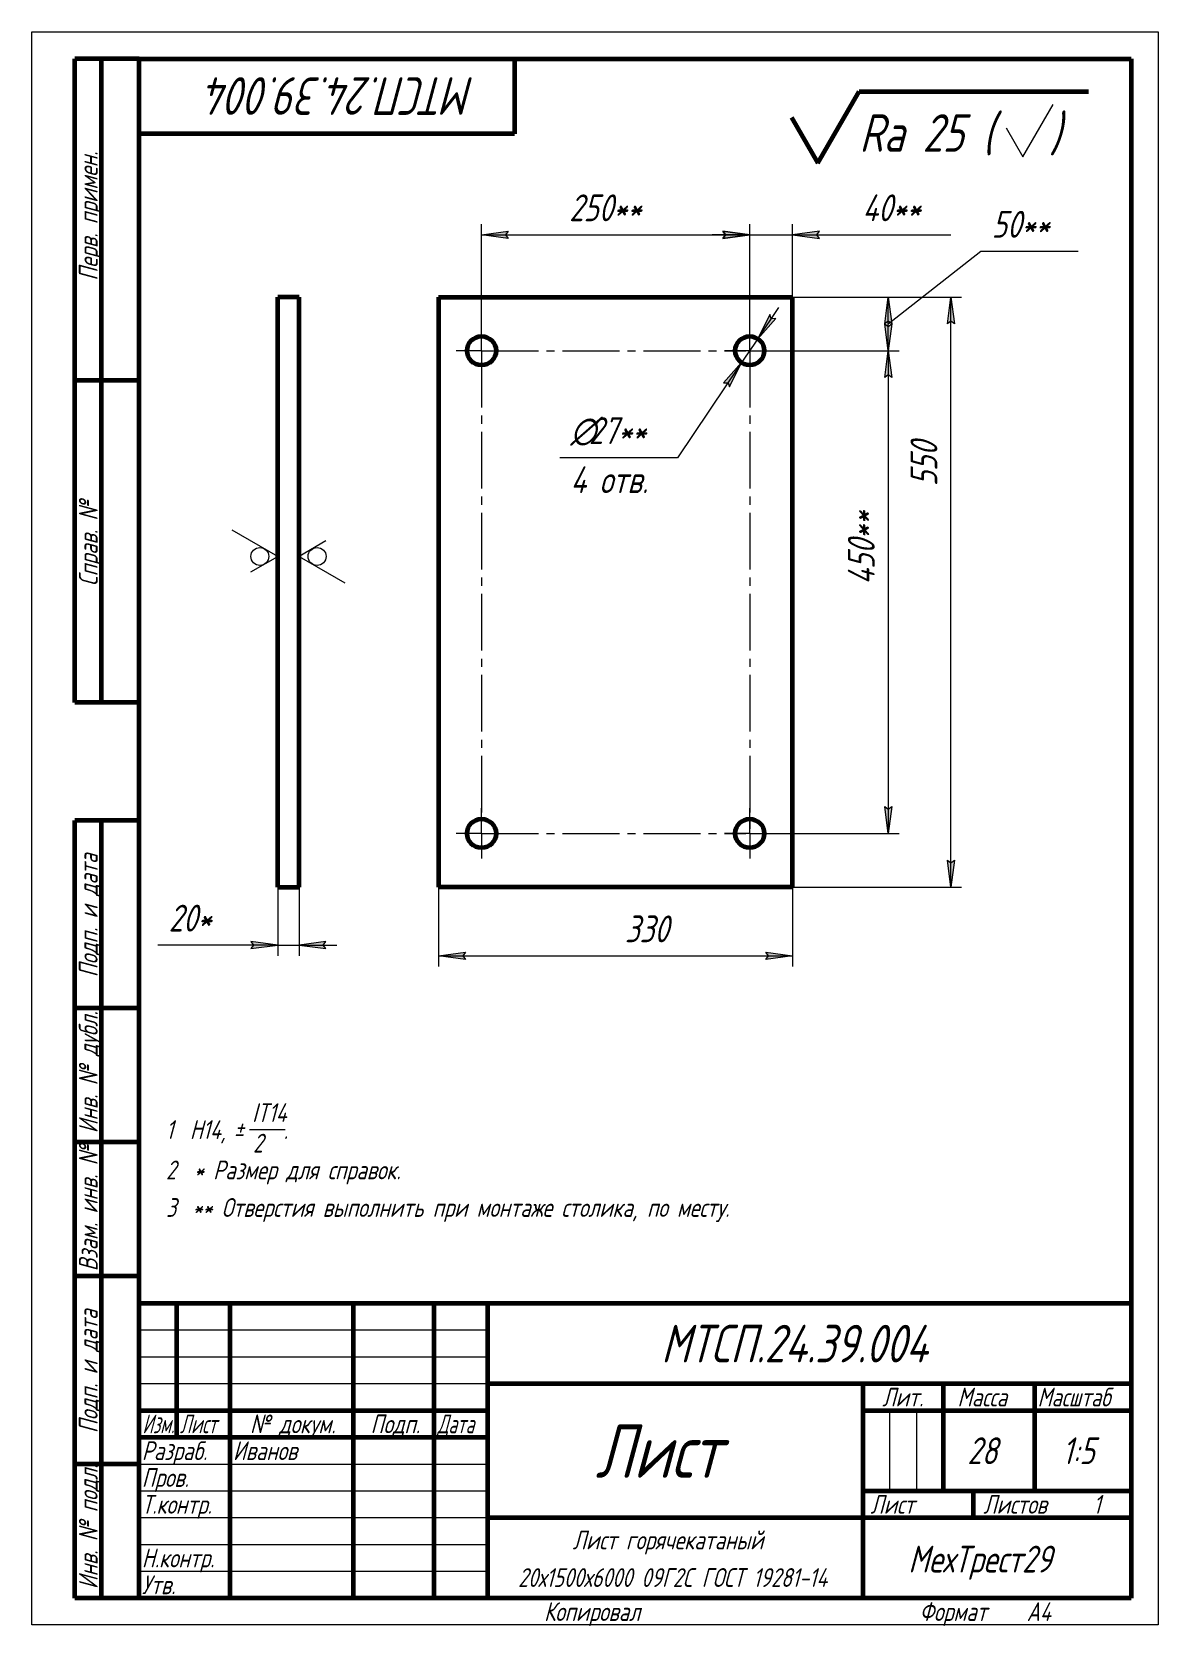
# Model space of a CAD drawing. Header units: millimetres. Extents: x 0 to 210, y 0 to 297.
import ezdxf

# ---------------------------------------------------------------- set-up
doc = ezdxf.new("R2010")
doc.units = ezdxf.units.MM
for name, pattern in [('K5LT_AXLED', [15.103931, 10.603931, -1.5, 1.5, -1.5]), ('K5LT_BASIC', [0]), ('K5LT_THIN', [0])]:
    doc.linetypes.add(name, pattern=pattern)
doc.layers.add('Системный слой', color=7, linetype='Continuous')
doc.styles.add('KDIMTEXTSTYLE', font='GOST_AU.SHX', dxfattribs={"width": 0.96, "oblique": 15, "height": 5})
doc.styles.add('KTEXTSTYLE', font='GOST_AU.SHX', dxfattribs={"width": 0.96, "height": 5})
doc.dimstyles.new('KDIMSTYLE (0.20)', dxfattribs={"dimtxt": 5, "dimasz": 1, "dimexe": 2, "dimexo": 0, "dimgap": 1, "dimtad": 1, "dimlfac": 5, "dimtxsty": 'KDIMTEXTSTYLE', "dimsah": 1, "dimcen": 0, "dimdle": 1, "dimadec": 0, "dimazin": 0, "dimtfac": 0.667, "dimtmove": 0, "dimatfit": 3, "dimfxl": 1, "dimtvp": 1, "dimtolj": 1, "dimtzin": 0, "dimarcsym": 0})

# ---------------------------------------------------------------- blocks, each defined once
blk = doc.blocks.new('D0')
at = {"layer": 'Системный слой'}
for points in [[(40.84, 126.08), (45.84, 126.74), (40.84, 127.4), (41.34, 126.74)], [(54.34, 126.74), (54.84, 127.4), (49.84, 126.74), (54.84, 126.08)]]:
    blk.add_hatch(color=7, dxfattribs=at).paths.add_polyline_path(points)
at = {"layer": 'Системный слой', "color": 7, "linetype": 'K5LT_THIN', "lineweight": 18}
for p, q in [((45.84, 137.56), (45.84, 124.74)), ((49.84, 137.56), (49.84, 124.74)), ((45.84, 126.74), (38.84, 126.74)), ((45.84, 126.74), (38.84, 126.74)), ((45.84, 126.74), (40.84, 127.4)), ((40.84, 127.4), (41.34, 126.74)), ((41.34, 126.74), (40.84, 126.08)), ((40.84, 126.08), (45.84, 126.74)), ((45.84, 126.74), (49.84, 126.74)), ((54.84, 127.4), (49.84, 126.74)), ((49.84, 126.74), (54.84, 126.08)), ((49.84, 126.74), (56.84, 126.74)), ((54.34, 126.74), (54.84, 127.4)), ((54.84, 126.08), (54.34, 126.74))]:
    blk.add_line(p, q, dxfattribs=at)
blk.add_wipeout([(25.5, 127.74), (25.5, 134.88), (36.39, 134.88), (36.39, 127.74)]).dxf.layer = 'Системный слой'
blk.add_line((38.84, 126.74), (23.5, 126.74), dxfattribs=at)
at = {"layer": 'Системный слой', "color": 7, "insert": (25.5, 134.27), "char_height": 5, "attachment_point": 1, "style": 'KTEXTSTYLE'}
blk.add_mtext('\\H3.5;\\W0.965;\\Q15;\\Q15;\\H5.00;20*', dxfattribs=at)
blk = doc.blocks.new('KDIMARROW_02')
at = {"layer": 'Системный слой'}
blk.add_hatch(color=0, dxfattribs=at).paths.add_polyline_path([(4.5, 0), (5, 0.66), (0, 0), (5, -0.66)])
at = {"layer": 'Системный слой', "color": 0, "linetype": 'K5LT_THIN', "lineweight": 18}
for p, q in [((0, 0), (-1, 0)), ((5, 0.66), (0, 0)), ((0, 0), (5, -0.66)), ((0, 0), (7, 0)), ((4.5, 0), (5, 0.66)), ((5, -0.66), (4.5, 0))]:
    blk.add_line(p, q, dxfattribs=at)
blk = doc.blocks.new('U0')
at = {"layer": 'Системный слой', "color": 7, "linetype": 'K5LT_THIN', "lineweight": 18}
for p, q in [((54.84, 202.09), (49.84, 199.2)), ((49.84, 199.2), (58.35, 194.29))]:
    blk.add_line(p, q, dxfattribs=at)
blk.add_arc((53.18, 199.2), 1.67, 0, 360, dxfattribs=at)
blk = doc.blocks.new('U1')
at = {"layer": 'Системный слой', "color": 7, "linetype": 'K5LT_THIN', "lineweight": 18}
for p, q in [((45.84, 199.2), (37.34, 204.11)), ((40.84, 196.31), (45.84, 199.2))]:
    blk.add_line(p, q, dxfattribs=at)
blk.add_arc((42.51, 199.2), 1.67, 0, 360, dxfattribs=at)
blk = doc.blocks.new('U2')
at = {"layer": 'Системный слой', "color": 30, "linetype": 'K5LT_AXLED', "lineweight": 18, "true_color": 0xff8000}
for q in [(83.84, 152.26), (79.14, 147.56), (133.14, 147.56), (83.84, 142.86)]:
    blk.add_line((83.84, 147.56), q, dxfattribs=at)
blk = doc.blocks.new('U3')
at = {"layer": 'Системный слой', "color": 30, "linetype": 'K5LT_AXLED', "lineweight": 18, "true_color": 0xff8000}
for q in [(83.84, 242.26), (79.14, 237.56), (133.14, 237.56), (83.84, 149.78)]:
    blk.add_line((83.84, 237.56), q, dxfattribs=at)
blk = doc.blocks.new('U4')
at = {"layer": 'Системный слой', "color": 30, "linetype": 'K5LT_AXLED', "lineweight": 18, "true_color": 0xff8000}
for q in [(133.84, 152.26), (129.14, 147.56), (138.54, 147.56), (133.84, 142.86)]:
    blk.add_line((133.84, 147.56), q, dxfattribs=at)
blk = doc.blocks.new('U5')
at = {"layer": 'Системный слой', "color": 30, "linetype": 'K5LT_AXLED', "lineweight": 18, "true_color": 0xff8000}
for q in [(133.84, 242.26), (129.14, 237.56), (138.54, 237.56), (133.84, 145.56)]:
    blk.add_line((133.84, 237.56), q, dxfattribs=at)
blk = doc.blocks.new('D1')
at = {"layer": 'Системный слой'}
for points in [[(88.84, 258.51), (88.34, 259.16), (88.84, 259.82), (83.84, 259.16)], [(133.84, 259.16), (128.84, 259.82), (129.34, 259.16), (128.84, 258.51)]]:
    blk.add_hatch(color=7, dxfattribs=at).paths.add_polyline_path(points)
at = {"layer": 'Системный слой', "color": 7, "linetype": 'K5LT_THIN', "lineweight": 18}
for p, q in [((83.84, 237.56), (83.84, 261.16)), ((83.84, 259.16), (88.84, 259.82)), ((88.84, 258.51), (83.84, 259.16)), ((88.84, 259.82), (88.34, 259.16)), ((88.34, 259.16), (88.84, 258.51)), ((129.34, 259.16), (128.84, 259.82)), ((128.84, 259.82), (133.84, 259.16)), ((133.84, 259.16), (128.84, 258.51)), ((128.84, 258.51), (129.34, 259.16)), ((133.84, 237.56), (133.84, 261.16))]:
    blk.add_line(p, q, dxfattribs=at)
blk.add_wipeout([(100.19, 260.16), (100.19, 267.3), (116.8, 267.3), (116.8, 260.16)]).dxf.layer = 'Системный слой'
blk.add_line((83.84, 259.16), (133.84, 259.16), dxfattribs=at)
at = {"layer": 'Системный слой', "color": 7, "insert": (100.19, 266.7), "char_height": 5, "attachment_point": 1, "style": 'KTEXTSTYLE'}
blk.add_mtext('\\H3.5;\\W0.965;\\Q15;\\Q15;\\H5.00;250**', dxfattribs=at)
blk = doc.blocks.new('KDIMARROW_01')
at = {"layer": 'Системный слой'}
blk.add_hatch(color=0, dxfattribs=at).paths.add_polyline_path([(0, 0), (-5, 0.66), (-4.5, 0), (-5, -0.66)])
at = {"layer": 'Системный слой', "color": 0, "linetype": 'K5LT_THIN', "lineweight": 18}
for p, q in [((-4.5, 0), (-5, 0.66)), ((-5, 0.66), (0, 0)), ((0, 0), (-5, -0.66)), ((-5, -0.66), (-4.5, 0)), ((0, 0), (-1, 0))]:
    blk.add_line(p, q, dxfattribs=at)
blk = doc.blocks.new('D2')
at = {"layer": 'Системный слой'}
for points in [[(160.34, 232.56), (159.69, 237.56), (159.03, 232.56), (159.69, 233.06)], [(159.69, 147.56), (160.34, 152.56), (159.69, 152.06), (159.03, 152.56)]]:
    blk.add_hatch(color=7, dxfattribs=at).paths.add_polyline_path(points)
at = {"layer": 'Системный слой', "color": 7, "linetype": 'K5LT_THIN', "lineweight": 18}
for p, q in [((133.84, 237.56), (161.69, 237.56)), ((159.03, 232.56), (159.69, 237.56)), ((159.69, 237.56), (160.34, 232.56)), ((159.69, 233.06), (159.03, 232.56)), ((160.34, 232.56), (159.69, 233.06)), ((159.69, 147.56), (159.03, 152.56)), ((159.03, 152.56), (159.69, 152.06)), ((159.69, 152.06), (160.34, 152.56)), ((160.34, 152.56), (159.69, 147.56)), ((133.84, 147.56), (161.69, 147.56))]:
    blk.add_line(p, q, dxfattribs=at)
blk.add_wipeout([(158.69, 193.92), (151.55, 193.92), (151.55, 210.52), (158.69, 210.52)]).dxf.layer = 'Системный слой'
blk.add_line((159.69, 237.56), (159.69, 147.56), dxfattribs=at)
at = {"layer": 'Системный слой', "color": 7, "insert": (152.15, 193.92), "char_height": 5, "attachment_point": 1, "rotation": 90, "style": 'KTEXTSTYLE'}
blk.add_mtext('\\H3.5;\\W0.965;\\Q15;\\Q15;\\H5.00;450**', dxfattribs=at)
blk = doc.blocks.new('D3')
at = {"layer": 'Системный слой'}
for points in [[(135.35, 239.8), (138.7, 243.58), (137.87, 243.53), (137.6, 244.32)], [(130.08, 230.81), (132.33, 235.33), (128.99, 231.55), (129.82, 231.6)]]:
    blk.add_hatch(color=7, dxfattribs=at).paths.add_polyline_path(points)
at = {"layer": 'Системный слой', "color": 7, "linetype": 'K5LT_THIN', "lineweight": 18}
for p, q in [((135.35, 239.8), (139.27, 245.61)), ((137.6, 244.32), (135.35, 239.8)), ((137.87, 243.53), (137.6, 244.32)), ((135.35, 239.8), (138.7, 243.58)), ((138.7, 243.58), (137.87, 243.53)), ((135.35, 239.8), (132.33, 235.33)), ((132.33, 235.33), (120.38, 217.6)), ((132.33, 235.33), (128.42, 229.52)), ((132.33, 235.33), (128.99, 231.55)), ((130.08, 230.81), (132.33, 235.33)), ((128.99, 231.55), (129.82, 231.6)), ((129.82, 231.6), (130.08, 230.81))]:
    blk.add_line(p, q, dxfattribs=at)
blk.add_wipeout([(100.42, 209.46), (100.42, 225.86), (117.66, 225.86), (117.66, 209.46)]).dxf.layer = 'Системный слой'
blk.add_line((120.38, 217.6), (98.42, 217.6), dxfattribs=at)
at = {"layer": 'Системный слой', "color": 7, "char_height": 5, "attachment_point": 1, "style": 'KTEXTSTYLE'}
for s, insert in [('\\H3.5;\\W0.965;\\Q15;\\Q15;\\H5.00;∅', (100.42, 225.16)), ('\\H3.5;\\W0.965;\\Q15;\\Q15;\\H5.00;27**', (103.86, 225.16)), ('\\H3.5;\\W0.965;\\Q15;\\Q15;\\H5.00;4 отв.', (100.42, 216))]:
    blk.add_mtext(s, dxfattribs=dict(at, insert=insert))
blk = doc.blocks.new('D4')
at = {"layer": 'Системный слой'}
for points in [[(128.84, 258.51), (133.84, 259.16), (128.84, 259.82), (129.34, 259.16)], [(146.34, 259.16), (146.84, 259.82), (141.84, 259.16), (146.84, 258.51)]]:
    blk.add_hatch(color=7, dxfattribs=at).paths.add_polyline_path(points)
at = {"layer": 'Системный слой', "color": 7, "linetype": 'K5LT_THIN', "lineweight": 18}
for p, q in [((133.84, 259.16), (126.84, 259.16)), ((133.84, 259.16), (128.84, 259.82)), ((128.84, 259.82), (129.34, 259.16)), ((129.34, 259.16), (128.84, 258.51)), ((128.84, 258.51), (133.84, 259.16)), ((133.84, 237.56), (133.84, 261.16)), ((133.84, 259.16), (141.84, 259.16)), ((141.84, 237.56), (141.84, 261.16)), ((146.84, 259.82), (141.84, 259.16)), ((141.84, 259.16), (146.84, 258.51)), ((141.84, 259.16), (148.84, 259.16)), ((141.84, 259.16), (152.84, 259.16)), ((146.34, 259.16), (146.84, 259.82)), ((146.84, 258.51), (146.34, 259.16))]:
    blk.add_line(p, q, dxfattribs=at)
blk.add_wipeout([(154.84, 260.16), (154.84, 267.3), (168.78, 267.3), (168.78, 260.16)]).dxf.layer = 'Системный слой'
blk.add_line((152.84, 259.16), (171.36, 259.16), dxfattribs=at)
at = {"layer": 'Системный слой', "color": 7, "insert": (154.84, 266.7), "char_height": 5, "attachment_point": 1, "style": 'KTEXTSTYLE'}
blk.add_mtext('\\H3.5;\\W0.965;\\Q15;\\Q15;\\H5.00;40**', dxfattribs=at)
blk = doc.blocks.new('D5')
at = {"layer": 'Системный слой'}
for points in [[(160.34, 242.56), (159.69, 247.56), (159.03, 242.56), (159.69, 243.06)], [(159.69, 237.56), (160.34, 242.56), (159.69, 242.06), (159.03, 242.56)]]:
    blk.add_hatch(color=7, dxfattribs=at).paths.add_polyline_path(points)
at = {"layer": 'Системный слой', "color": 7, "linetype": 'K5LT_THIN', "lineweight": 18}
for p, q in [((159.69, 242.56), (176.97, 256.1)), ((133.84, 247.56), (161.69, 247.56)), ((159.03, 242.56), (159.69, 247.56)), ((159.69, 247.56), (160.34, 242.56)), ((159.69, 237.56), (159.69, 247.56)), ((159.69, 243.06), (159.03, 242.56)), ((159.69, 237.56), (159.03, 242.56)), ((159.03, 242.56), (159.69, 242.06)), ((160.34, 242.56), (159.69, 243.06)), ((159.69, 242.06), (160.34, 242.56)), ((160.34, 242.56), (159.69, 237.56)), ((136.54, 237.56), (161.69, 237.56))]:
    blk.add_line(p, q, dxfattribs=at)
blk.add_wipeout([(178.97, 257.1), (178.97, 264.23), (192.53, 264.23), (192.53, 257.1)]).dxf.layer = 'Системный слой'
blk.add_line((176.97, 256.1), (195.09, 256.1), dxfattribs=at)
at = {"layer": 'Системный слой', "color": 7, "insert": (178.97, 263.63), "char_height": 5, "attachment_point": 1, "style": 'KTEXTSTYLE'}
blk.add_mtext('\\H3.5;\\W0.965;\\Q15;\\Q15;\\H5.00;50**', dxfattribs=at)
blk = doc.blocks.new('D6')
at = {"layer": 'Системный слой'}
for points in [[(80.84, 124.08), (80.34, 124.74), (80.84, 125.4), (75.84, 124.74)], [(141.84, 124.74), (136.84, 125.4), (137.34, 124.74), (136.84, 124.08)]]:
    blk.add_hatch(color=7, dxfattribs=at).paths.add_polyline_path(points)
at = {"layer": 'Системный слой', "color": 7, "linetype": 'K5LT_THIN', "lineweight": 18}
for p, q in [((75.84, 137.56), (75.84, 122.74)), ((141.84, 137.56), (141.84, 122.74)), ((75.84, 124.74), (80.84, 125.4)), ((80.84, 125.4), (80.34, 124.74)), ((137.34, 124.74), (136.84, 125.4)), ((136.84, 125.4), (141.84, 124.74)), ((80.84, 124.08), (75.84, 124.74)), ((80.34, 124.74), (80.84, 124.08)), ((141.84, 124.74), (136.84, 124.08)), ((136.84, 124.08), (137.34, 124.74))]:
    blk.add_line(p, q, dxfattribs=at)
blk.add_wipeout([(110.57, 125.74), (110.57, 132.88), (120.7, 132.88), (120.7, 125.74)]).dxf.layer = 'Системный слой'
blk.add_line((75.84, 124.74), (141.84, 124.74), dxfattribs=at)
at = {"layer": 'Системный слой', "color": 7, "insert": (110.57, 132.27), "char_height": 5, "attachment_point": 1, "style": 'KTEXTSTYLE'}
blk.add_mtext('\\H3.5;\\W0.965;\\Q15;\\Q15;\\H5.00;330', dxfattribs=at)
blk = doc.blocks.new('D7')
at = {"layer": 'Системный слой'}
for points in [[(172.02, 242.56), (171.36, 247.56), (170.71, 242.56), (171.36, 243.06)], [(171.36, 137.56), (172.02, 142.56), (171.36, 142.06), (170.71, 142.56)]]:
    blk.add_hatch(color=7, dxfattribs=at).paths.add_polyline_path(points)
at = {"layer": 'Системный слой', "color": 7, "linetype": 'K5LT_THIN', "lineweight": 18}
for p, q in [((141.84, 247.56), (173.36, 247.56)), ((170.71, 242.56), (171.36, 247.56)), ((171.36, 247.56), (172.02, 242.56)), ((171.36, 243.06), (170.71, 242.56)), ((172.02, 242.56), (171.36, 243.06)), ((171.36, 137.56), (170.71, 142.56)), ((170.71, 142.56), (171.36, 142.06)), ((171.36, 142.06), (172.02, 142.56)), ((172.02, 142.56), (171.36, 137.56)), ((141.84, 137.56), (173.36, 137.56))]:
    blk.add_line(p, q, dxfattribs=at)
blk.add_wipeout([(170.36, 212.29), (163.23, 212.29), (163.23, 222.42), (170.36, 222.42)]).dxf.layer = 'Системный слой'
blk.add_line((171.36, 137.56), (171.36, 247.56), dxfattribs=at)
at = {"layer": 'Системный слой', "color": 7, "insert": (163.83, 212.29), "char_height": 5, "attachment_point": 1, "rotation": 90, "style": 'KTEXTSTYLE'}
blk.add_mtext('\\H3.5;\\W0.965;\\Q15;\\Q15;\\H5.00;550', dxfattribs=at)
blk = doc.blocks.new('U6')
at = {"color": 7, "linetype": 'K5LT_THIN', "lineweight": 18}
for p, q in [((0, 0), (0, 297)), ((0, 297), (210, 297)), ((210, 297), (210, 0)), ((20, 55), (85, 55)), ((20, 50), (85, 50)), ((20, 45), (85, 45)), ((159.96, 25), (159.96, 40)), ((164.98, 25), (164.98, 40)), ((20, 30), (85, 30)), ((20, 25), (85, 25)), ((20, 20), (85, 20)), ((20, 15), (85, 15)), ((20, 10), (85, 10)), ((210, 0), (0, 0))]:
    blk.add_line(p, q, dxfattribs=at)
at = {"color": 150, "linetype": 'K5LT_BASIC', "lineweight": 60, "true_color": 0x0080ff}
for p, q in [((8, 172), (8, 292)), ((20, 292), (8, 292)), ((13, 172), (13, 292)), ((20, 5), (20, 292)), ((20, 292), (205, 292)), ((90, 292), (90, 278)), ((205, 292), (205, 5)), ((90, 278), (20, 278)), ((20, 232), (8, 232)), ((20, 172), (8, 172)), ((8, 5), (8, 150)), ((20, 150), (8, 150)), ((13, 5), (13, 150)), ((20, 115), (8, 115)), ((20, 90), (8, 90)), ((20, 65), (8, 65)), ((20, 60), (205, 60)), ((20, 5), (20, 60)), ((27, 35), (27, 60)), ((37, 5), (37, 60)), ((60, 5), (60, 60)), ((75, 5), (75, 60)), ((85, 5), (85, 60)), ((85, 45), (205, 45)), ((155, 5), (155, 45)), ((170, 25), (170, 45)), ((187, 25), (187, 45)), ((20, 40), (85, 40)), ((155, 40), (170, 40)), ((170, 40), (205, 40)), ((20, 35), (85, 35)), ((20, 30), (8, 30)), ((155, 25), (205, 25)), ((175.57, 20), (175.57, 25)), ((85, 20), (155, 20)), ((155, 20), (205, 20)), ((20, 5), (8, 5)), ((205, 5), (20, 5))]:
    blk.add_line(p, q, dxfattribs=at)
at = {"color": 7, "attachment_point": 1, "style": 'KTEXTSTYLE'}
for s, insert, char_height, rotation in [('\\H3.5;\\W0.965;\\Q15;\\Q15;\\H7.00;МТСП.24.39.004', (82.67, 281.55), 7, 180), ('\\H3.5;\\W0.965;\\Q15;\\Q15;Перв. примен.', (8.77, 250.61), 3.5, 90), ('\\H3.5;\\W0.965;\\Q15;\\Q15;Справ. №', (8.77, 193.68), 3.5, 90), ('\\H3.5;\\W0.965;\\Q15;\\Q15;Подп. и дата', (8.77, 120.75), 3.5, 90), ('\\H3.5;\\W0.965;\\Q15;\\Q15;Инв. № дубл.', (8.77, 91.67), 3.5, 90), ('\\H3.5;\\W0.965;\\Q15;\\Q15;Взам. инв. №', (8.77, 65.94), 3.5, 90), ('\\H3.5;\\W0.965;\\Q15;\\Q15;Подп. и дата', (8.77, 35.75), 3.5, 90), ('\\H3.5;\\W0.965;\\Q15;\\Q15;Инв. № подл.', (8.77, 6.67), 3.5, 90)]:
    blk.add_mtext(s, dxfattribs=dict(at, insert=insert, char_height=char_height, rotation=rotation))
for s, insert, char_height in [('\\H3.5;\\W0.965;\\Q15;\\Q15;\\H7.00;МТСП.24.39.004', (117.33, 55.95), 7), ('\\H3.5;\\W0.965;\\Q15;\\Q15;Лит.', (158.56, 44.23), 3.5), ('\\H3.5;\\W0.965;\\Q15;\\Q15;Масса', (172.58, 44.23), 3.5), ('\\H3.5;\\W0.965;\\Q15;\\Q15;\\W0.941;Масштаб', (187.52, 44.23), 3.5), ('\\H3.5;\\W0.965;\\Q15;\\Q15;\\W0.797;Изм.', (20.61, 39.23), 3.5), ('\\H3.5;\\W0.965;\\Q15;\\Q15;\\W0.807;Лист', (27.6, 39.23), 3.5), ('\\H3.5;\\W0.965;\\Q15;\\Q15;№ докум.', (40.67, 39.23), 3.5), ('\\H3.5;\\W0.965;\\Q15;\\Q15;Подп.', (63.15, 39.23), 3.5), ('\\H3.5;\\W0.965;\\Q15;\\Q15;\\W0.807;Дата', (75.6, 39.23), 3.5), ('\\H3.5;\\W0.965;\\Q15;\\Q15;\\H10.00;Лист', (105.08, 37.43), 10), ('\\H3.5;\\W0.965;\\Q15;\\Q15;Разраб.', (20.5, 34.23), 3.5), ('\\H3.5;\\W0.965;\\Q15;\\Q15;Иванов', (37.5, 34.23), 3.5), ('\\H3.5;\\W0.965;\\Q15;\\Q15;\\H5.00;28', (174.42, 34.97), 5), ('\\H3.5;\\W0.965;\\Q15;\\Q15;\\H5.00;1:5', (192.11, 34.97), 5), ('\\H3.5;\\W0.965;\\Q15;\\Q15;Пров.', (20.5, 29.23), 3.5), ('\\H3.5;\\W0.965;\\Q15;\\Q15;Т.контр.', (20.5, 24.23), 3.5), ('\\H3.5;\\W0.965;\\Q15;\\Q15;Лист', (156.36, 24.23), 3.5), ('\\H3.5;\\W0.965;\\Q15;\\Q15;Листов', (177.41, 24.23), 3.5), ('\\H3.5;\\W0.965;\\Q15;\\Q15;1', (197.91, 24.23), 3.5), ('\\H3.5;\\W0.965;\\Q15;\\Q15;Лист горячекатаный', (100.84, 17.58), 3.5), ('\\H3.5;\\W0.965;\\Q15;\\Q15;Н.контр.', (20.5, 14.23), 3.5), ('\\H3.5;\\W0.965;\\Q15;\\Q15;\\H5.00;МехТрест29', (163.41, 14.77), 5), ('\\H3.5;\\W0.965;\\Q15;\\Q15;Утв.', (20.5, 9.23), 3.5), ('\\H3.5;\\W0.965;\\Q15;\\Q15;\\W0.959;   20х1500х6000 09Г2С ГОСТ 19281-14', (85.5, 10.58), 3.5), ('\\H3.5;\\W0.965;\\Q15;\\Q15;Копировал', (95.5, 4.23), 3.5), ('\\H3.5;\\W0.965;\\Q15;\\Q15;Формат', (165.5, 4.23), 3.5), ('\\H3.5;\\W0.965;\\Q15;\\Q15;A4', (185.5, 4.23), 3.5)]:
    blk.add_mtext(s, dxfattribs=dict(at, insert=insert, char_height=char_height))
blk = doc.blocks.new('U7')
at = {"color": 7, "linetype": 'K5LT_THIN', "lineweight": 18}
blk.add_line((40.56, 92.34), (47.23, 92.34), dxfattribs=at)
at = {"color": 7, "char_height": 3.5, "attachment_point": 1, "style": 'KTEXTSTYLE'}
for s, insert in [('\\H3.5;\\W0.965;\\Q15;\\Q15;IT14', (41.08, 97.26)), ('\\H3.5;\\W0.965;\\Q15;\\Q15;1', (25, 94.09)), ('\\H3.5;\\W0.965;\\Q15;\\Q15;H14, ', (29.48, 94.09)), ('\\H3.5;\\W0.965;\\Q15;\\Q15;±', (37.63, 94.09)), ('\\H3.5;\\W0.965;\\Q15;\\Q15;2', (41.23, 91.57)), ('\\H3.5;\\W0.965;\\Q15;\\Q15;.', (46.94, 94.09)), ('\\H3.5;\\W0.965;\\Q15;\\Q15;2', (25, 86.57)), ('\\H3.5;\\W0.965;\\Q15;\\Q15;* Размер для справок.', (30.22, 86.57)), ('\\H3.5;\\W0.965;\\Q15;\\Q15;3', (25, 79.57)), ('\\H3.5;\\W0.965;\\Q15;\\Q15;** Отверстия выполнить при монтаже столика, по месту.', (29.94, 79.57))]:
    blk.add_mtext(s, dxfattribs=dict(at, insert=insert))
blk = doc.blocks.new('U8')
at = {"color": 150, "linetype": 'K5LT_BASIC', "lineweight": 60, "true_color": 0x0080ff}
for p, q in [((146.55, 272.51), (154.28, 285.91)), ((154.28, 285.91), (197, 285.91)), ((141.64, 281.01), (146.55, 272.51))]:
    blk.add_line(p, q, dxfattribs=at)
at = {"color": 7, "linetype": 'K5LT_THIN', "lineweight": 18}
for p, q in [((184.77, 273.69), (190.45, 283.49)), ((181.67, 279.13), (184.77, 273.69))]:
    blk.add_line(p, q, dxfattribs=at)
at = {"color": 7, "char_height": 7, "attachment_point": 1, "style": 'KTEXTSTYLE'}
for s, insert in [('\\H3.5;\\W0.965;\\Q15;\\Q15;\\H7.00;Ra 25 (', (154.28, 281.65)), ('\\H3.5;\\W0.965;\\Q15;\\Q15;\\H7.00;)', (189.75, 281.65))]:
    blk.add_mtext(s, dxfattribs=dict(at, insert=insert))

msp = doc.modelspace()

# ---------------------------------------------------------------- linework, layer by layer
at = {"layer": 'Системный слой', "color": 150, "linetype": 'K5LT_BASIC', "lineweight": 60, "true_color": 0x0080ff}
for p, q in [((49.8439, 247.5643), (45.8439, 247.5643)), ((45.8439, 137.5643), (45.8439, 247.5643)), ((49.8439, 137.5643), (49.8439, 247.5643)), ((75.8439, 247.5643), (141.8439, 247.5643)), ((75.8439, 247.5643), (75.8439, 137.5643)), ((141.8439, 137.5643), (141.8439, 247.5643)), ((45.8439, 137.5643), (49.8439, 137.5643)), ((141.8439, 137.5643), (75.8439, 137.5643))]:
    msp.add_line(p, q, dxfattribs=at)
for centre in [(83.8439, 237.5643), (133.8439, 237.5643), (83.8439, 147.5643), (133.8439, 147.5643)]:
    msp.add_circle(centre, 2.7, dxfattribs=at)

# ---------------------------------------------------------------- block references
for name in ['U8', 'U7']:
    msp.add_blockref(name, (0, 0))
at = {"layer": 'Системный слой'}
for name in ['U3', 'U5', 'U1', 'U0', 'U2', 'U4']:
    msp.add_blockref(name, (0, 0), dxfattribs=at)

# ---------------------------------------------------------------- next in the draw order: dimensions: what is measured, and where the dimension line sits
at = {"layer": 'Системный слой', "color": 7}
for base, p1, p2, override, picture, middle in [((83.8439, 259.1636), (133.8439, 237.5643), (83.8439, 237.5643), {"dimexo": 0, "dimpost": '\\H5.0;\\W0.965;\\Q15;<>\\H5.0;\\W0.965;\\Q15;\\Q15;**', "dimblk1": 'KDIMARROW_01', "dimblk2": 'KDIMARROW_01', "dimse1": 0, "dimse2": 0, "dimclrt": 7, "dimtol": 1, "dimtp": 0, "dimtm": 0, "dimtdec": 5, "dimtolj": 1}, 'D1', (108.8439, 259.1636)), ((45.8439, 126.7398), (49.8439, 137.5643), (45.8439, 137.5643), {"dimexo": 0, "dimpost": '\\H5.0;\\W0.965;\\Q15;<>\\H5.0;\\W0.965;\\Q15;\\Q15;*', "dimblk1": 'KDIMARROW_02', "dimblk2": 'KDIMARROW_02', "dimse1": 0, "dimse2": 0, "dimclrt": 7, "dimtol": 1, "dimtp": 0, "dimtm": 0, "dimtdec": 5, "dimtolj": 1}, 'D0', (31.1714, 126.7398)), ((75.8439, 124.7398), (141.8439, 137.5643), (75.8439, 137.5643), {"dimexo": 0, "dimpost": '\\H5.0;\\W0.965;\\Q15;<>', "dimblk1": 'KDIMARROW_01', "dimblk2": 'KDIMARROW_01', "dimse1": 0, "dimse2": 0, "dimclrt": 7, "dimtol": 1, "dimtp": 0, "dimtm": 0, "dimtdec": 5, "dimtolj": 1}, 'D6', (115.8439, 124.7398))]:
    dim = msp.add_linear_dim(base=base, p1=p1, p2=p2, dimstyle='KDIMSTYLE (0.20)', override=override, dxfattribs=at)
    dim.commit()
    dim.dimension.update_dxf_attribs({"geometry": picture, "text_midpoint": middle, "dimtype": 160})

# ---------------------------------------------------------------- next in the draw order: dimensions: what is measured, and where the dimension line sits
dim = msp.add_linear_dim(base=(159.6863, 237.5643), p1=(133.8439, 147.5643), p2=(133.8439, 237.5643), angle=90, dimstyle='KDIMSTYLE (0.20)', override={"dimexo": 0, "dimpost": '\\H5.0;\\W0.965;\\Q15;<>\\H5.0;\\W0.965;\\Q15;\\Q15;**', "dimblk1": 'KDIMARROW_01', "dimblk2": 'KDIMARROW_01', "dimse1": 0, "dimse2": 0, "dimclrt": 7, "dimtol": 1, "dimtp": 0, "dimtm": 0, "dimtdec": 5, "dimtolj": 1}, dxfattribs=at)
dim.commit()
dim.dimension.update_dxf_attribs({"geometry": 'D2', "text_midpoint": (159.6863, 202.5643), "dimtype": 160})

# ---------------------------------------------------------------- next in the draw order: dimensions: what is measured, and where the dimension line sits
dim = msp.add_diameter_dim_2p(p1=(135.3537, 239.8027), p2=(132.3342, 235.3258), dimstyle='KDIMSTYLE (0.20)', override={"dimtih": 1, "dimtoh": 1, "dimpost": '\\H5.0;\\W0.965;\\Q15;<>\\H5.0;\\W0.965;\\Q15;\\Q15;**\\X\\H5.0;\\W0.965;\\Q15;\\Q15;4 отв.', "dimblk1": 'KDIMARROW_02', "dimblk2": 'KDIMARROW_02', "dimclrt": 7, "dimtol": 1, "dimtp": 0, "dimtm": 0, "dimtdec": 5, "dimtmove": 1, "dimatfit": 2, "dimtolj": 1}, dxfattribs=at)
dim.commit()
dim.dimension.update_dxf_attribs({"geometry": 'D3', "text_midpoint": (118.3788, 217.6006)})

# ---------------------------------------------------------------- next in the draw order: dimensions: what is measured, and where the dimension line sits
dim = msp.add_linear_dim(base=(133.8439, 259.1636), p1=(141.8439, 237.5643), p2=(133.8439, 237.5643), dimstyle='KDIMSTYLE (0.20)', override={"dimexo": 0, "dimpost": '\\H5.0;\\W0.965;\\Q15;\\Q15;\\H5.0;\\W0.965;\\Q15;<>\\H5.0;\\W0.965;\\Q15;\\Q15;\\H5.0;\\W0.965;\\Q15;\\Q15;**\\Q15;', "dimblk1": 'KDIMARROW_02', "dimblk2": 'KDIMARROW_02', "dimse1": 0, "dimse2": 0, "dimclrt": 7, "dimtol": 1, "dimtp": 0, "dimtm": 0, "dimtdec": 5, "dimtolj": 1}, dxfattribs=at)
dim.commit()
dim.dimension.update_dxf_attribs({"geometry": 'D4', "text_midpoint": (162.1039, 259.1636), "dimtype": 160})

# ---------------------------------------------------------------- next in the draw order: dimensions: what is measured, and where the dimension line sits
dim = msp.add_linear_dim(base=(159.6863, 237.5643), p1=(133.8439, 247.5643), p2=(136.5439, 237.5643), angle=90, dimstyle='KDIMSTYLE (0.20)', override={"dimexo": 0, "dimtoh": 1, "dimpost": '\\H5.0;\\W0.965;\\Q15;\\Q15;\\H5.0;\\W0.965;\\Q15;<>\\H5.0;\\W0.965;\\Q15;\\Q15;\\H5.0;\\W0.965;\\Q15;\\Q15;**\\Q15;', "dimblk1": 'KDIMARROW_01', "dimblk2": 'KDIMARROW_01', "dimse1": 0, "dimse2": 0, "dimclrt": 7, "dimtol": 1, "dimtp": 0, "dimtm": 0, "dimtdec": 5, "dimtmove": 1, "dimtolj": 1}, dxfattribs=at)
dim.commit()
dim.dimension.update_dxf_attribs({"geometry": 'D5', "text_midpoint": (178.969, 256.0974), "dimtype": 160})

# ---------------------------------------------------------------- next in the draw order: dimensions: what is measured, and where the dimension line sits
dim = msp.add_linear_dim(base=(171.3639, 137.5643), p1=(141.8439, 247.5643), p2=(141.8439, 137.5643), angle=90, dimstyle='KDIMSTYLE (0.20)', override={"dimexo": 0, "dimpost": '\\H5.0;\\W0.965;\\Q15;<>', "dimblk1": 'KDIMARROW_01', "dimblk2": 'KDIMARROW_01', "dimse1": 0, "dimse2": 0, "dimclrt": 7, "dimtol": 1, "dimtp": 0, "dimtm": 0, "dimtdec": 5, "dimtolj": 1}, dxfattribs=at)
dim.commit()
dim.dimension.update_dxf_attribs({"geometry": 'D7', "text_midpoint": (171.3639, 217.5643), "dimtype": 160})

# ---------------------------------------------------------------- next in the draw order: block references
msp.add_blockref('U6', (0, 0))

doc.saveas('drawing.dxf')
